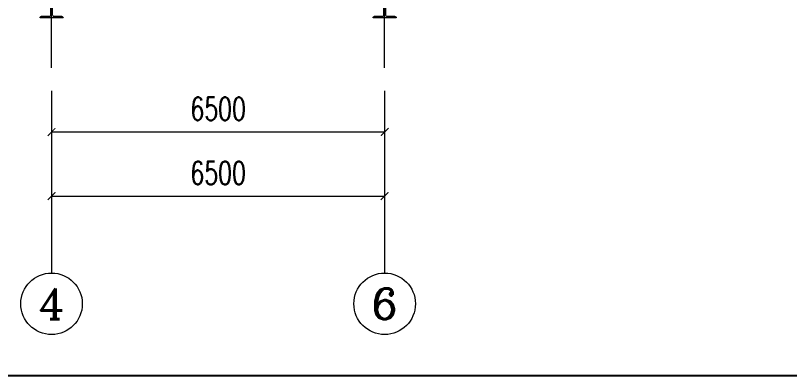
# Model space of a CAD drawing. Extents: x -681219 to -550379, y -242630 to -158199.
# Drawn here: x -608066 to -592961, y -242080 to -235062 of the extents above; entities that cross this region are included whole.
import ezdxf
from ezdxf.enums import TextEntityAlignment as Align
from ezdxf.lldxf.tags import DXFTag

# ---------------------------------------------------------------- set-up
doc = ezdxf.new("R2010")
doc.units = 0
doc.header["$LTSCALE"] = 1000
doc.layers.get('0').update_dxf_attribs({"linetype": 'CONTINUOUS'})
doc.layers.get('Defpoints').update_dxf_attribs({"linetype": 'CONTINUOUS'})
for name, color, linetype, lineweight in [('DIM', 7, 'CONTINUOUS', 18), ('轴网_标注', 7, 'CONTINUOUS', 0), ('轴网_轴线', 1, 'CENTER2', 0), ('默认图层', 70, 'CONTINUOUS', 0)]:
    doc.layers.add(name, color=color, linetype=linetype, lineweight=lineweight)
doc.styles.add('COMPLEX', font='complex.shx')
doc.styles.add('DIM_FONT', font='simplex.shx', dxfattribs={"width": 0.7, "bigfont": 'gbcbig.shx'})
doc.styles.add('ISOCP', font='isocp.shx', dxfattribs={"bigfont": 'gbcbig.shx'})
tags = doc.linetypes.add('CENTER2', pattern=[28.575, 19.05, -3.175, 3.175, -3.175]).pattern_tags.tags
tags[10:11] = [DXFTag(74, 4), DXFTag(75, 0), DXFTag(340, '0'), DXFTag(46, 0.0), DXFTag(50, 0.0), DXFTag(44, 0.0), DXFTag(45, 0.0)]
tags[8:9] = [DXFTag(74, 4), DXFTag(75, 0), DXFTag(340, '0'), DXFTag(46, 0.0), DXFTag(50, 0.0), DXFTag(44, 0.0), DXFTag(45, 0.0)]
tags[6:7] = [DXFTag(74, 4), DXFTag(75, 0), DXFTag(340, '0'), DXFTag(46, 0.0), DXFTag(50, 0.0), DXFTag(44, 0.0), DXFTag(45, 0.0)]
tags[4:5] = [DXFTag(74, 4), DXFTag(75, 0), DXFTag(340, '0'), DXFTag(46, 0.0), DXFTag(50, 0.0), DXFTag(44, 0.0), DXFTag(45, 0.0)]
doc.dimstyles.new('DIMN150', dxfattribs={"dimscale": 1.5, "dimtxt": 300, "dimasz": 100, "dimexe": 250, "dimexo": 300, "dimgap": 150, "dimtad": 1, "dimtoh": 1, "dimdec": 0, "dimzin": 0, "dimdsep": 46, "dimtxsty": 'DIM_FONT', "dimblk": 'ARCHTICK', "dimcen": 0.09, "dimclrt": 256, "dimadec": 0, "dimazin": 0, "dimtfac": 1, "dimtdec": 4, "dimtofl": 0, "dimtmove": 0, "dimatfit": 3, "dimfxl": 0, "dimtolj": 1, "dimtzin": 0, "dimarcsym": 0})

# ---------------------------------------------------------------- blocks, each defined once
blk = doc.blocks.new('宠物食品标准A0')
at = {"color": 0}
blk.add_lwpolyline([(20, 821), (20, 10), (1179, 10), (1179, 821)], close=True, dxfattribs=at)
at = {"style": 'ISOCP', "flags": 8}
for tag, height, p in [('建设单位', 6, (1109, 98)), ('项目名称', 6, (1109, 82)), ('设计', 6, (894, 66)), ('审定', 6, (974, 66)), ('设计阶段', 6, (1164, 66)), ('图纸名称1', 10, (1059, 58)), ('制图', 6, (894, 50)), ('审核', 6, (974, 50)), ('图别', 6, (1164, 50)), ('图纸名称2', 10, (1059, 42)), ('校核', 6, (894, 34)), ('设计号', 6, (974, 34)), ('图号', 4, (1164, 34)), ('图纸名称3', 10, (1059, 26)), ('日期', 6, (894, 18)), ('比例', 6, (974, 18)), ('版本号', 6, (1164, 18))]:
    blk.add_attdef(tag, text='', height=height, dxfattribs=at).set_placement(p, align=Align.MIDDLE_CENTER)
blk = doc.blocks.new('轴网9B921626C1AD4A3C')
at = {"layer": 'DIM', "color": 255}
for points in [[(-225, 7725), (225, 7725, -0.414214), (195, 7695), (45, 7695, 0.414214), (15, 7665), (15, 7335, 0.414214), (45, 7305), (195, 7305, -0.414214), (225, 7275), (-225, 7275, -0.414214), (-195, 7305), (-45, 7305, 0.414214), (-15, 7335), (-15, 7665, 0.414214), (-45, 7695), (-195, 7695, -0.414214)], [(6275, 7725), (6725, 7725, -0.414214), (6695, 7695), (6545, 7695, 0.414214), (6515, 7665), (6515, 7335, 0.414214), (6545, 7305), (6695, 7305, -0.414214), (6725, 7275), (6275, 7275, -0.414214), (6305, 7305), (6455, 7305, 0.414214), (6485, 7335), (6485, 7665, 0.414214), (6455, 7695), (6305, 7695, -0.414214)], [(-225, 225), (225, 225, -0.414214), (195, 195), (45, 195, 0.414214), (15, 165), (15, -165, 0.414214), (45, -195), (195, -195, -0.414214), (225, -225), (-225, -225, -0.414214), (-195, -195), (-45, -195, 0.414214), (-15, -165), (-15, 165, 0.414214), (-45, 195), (-195, 195, -0.414214)], [(6275, 225), (6725, 225, -0.414214), (6695, 195), (6545, 195, 0.414214), (6515, 165), (6515, -165, 0.414214), (6545, -195), (6695, -195, -0.414214), (6725, -225), (6275, -225, -0.414214), (6305, -195), (6455, -195, 0.414214), (6485, -165), (6485, 165, 0.414214), (6455, 195), (6305, 195, -0.414214)]]:
    blk.add_lwpolyline(points, format="xyb", close=True, dxfattribs=at)
at = {"layer": '轴网_轴线'}
for p, q in [((0, -1200), (0, 8700)), ((6500, -1200), (6500, 8700)), ((-1200, 7500), (7700, 7500)), ((-1200, 0), (7700, 0))]:
    blk.add_line(p, q, dxfattribs=at)
blk = doc.blocks.new('_ArchTick')
at = {"const_width": 0.15}
blk.add_lwpolyline([(-0.5, -0.5), (0.5, 0.5)], dxfattribs=at)
blk = doc.blocks.new('*D159')
at = {"layer": 'Defpoints', "color": 0, "transparency": 16777216}
for p in [(0, -1200), (6500, -1200), (6500, -2450)]:
    blk.add_point(p, dxfattribs=at)
at = {"layer": '轴网_标注', "color": 0, "lineweight": -2, "transparency": 16777216}
for p, q in [((0, -1650), (0, -2825)), ((6500, -1650), (6500, -2825)), ((0, -2450), (6500, -2450))]:
    blk.add_line(p, q, dxfattribs=at)
at = {"layer": '轴网_标注', "color": 0, "lineweight": -2, "transparency": 16777216, "xscale": 150, "yscale": 150, "zscale": 150, "rotation": 180}
blk.add_blockref('_ArchTick', (0, -2450), dxfattribs=at)
at = {"layer": '轴网_标注', "color": 0, "lineweight": -2, "transparency": 16777216, "xscale": 150, "yscale": 150, "zscale": 150}
blk.add_blockref('_ArchTick', (6500, -2450), dxfattribs=at)
at = {"layer": '轴网_标注', "transparency": 16777216, "insert": (3250, -2000), "char_height": 450, "attachment_point": 5, "style": 'DIM_FONT'}
blk.add_mtext('\\A1;6500', dxfattribs=at)
blk = doc.blocks.new('*D160')
at = {"layer": 'Defpoints', "color": 0, "transparency": 16777216}
for p in [(0, -1200), (6500, -1200), (6500, -3700)]:
    blk.add_point(p, dxfattribs=at)
at = {"layer": '轴网_标注', "color": 0, "lineweight": -2, "transparency": 16777216}
for p, q in [((0, -1650), (0, -4075)), ((6500, -1650), (6500, -4075)), ((0, -3700), (6500, -3700))]:
    blk.add_line(p, q, dxfattribs=at)
at = {"layer": '轴网_标注', "color": 0, "lineweight": -2, "transparency": 16777216, "xscale": 150, "yscale": 150, "zscale": 150, "rotation": 180}
blk.add_blockref('_ArchTick', (0, -3700), dxfattribs=at)
at = {"layer": '轴网_标注', "color": 0, "lineweight": -2, "transparency": 16777216, "xscale": 150, "yscale": 150, "zscale": 150}
blk.add_blockref('_ArchTick', (6500, -3700), dxfattribs=at)
at = {"layer": '轴网_标注', "transparency": 16777216, "insert": (3250, -3250), "char_height": 450, "attachment_point": 5, "style": 'DIM_FONT'}
blk.add_mtext('\\A1;6500', dxfattribs=at)
blk = doc.blocks.new('轴网9B921626C1AD4A3C_X')
at = {"layer": '轴网_标注'}
for p, q in [((0, -1650), (0, -5200)), ((6500, -1650), (6500, -5200))]:
    blk.add_line(p, q, dxfattribs=at)
for centre in [(0, -5800), (6500, -5800)]:
    blk.add_circle(centre, 600, dxfattribs=at)
at = {"layer": '轴网_标注', "style": 'COMPLEX'}
for s, p in [('4', (0, -5800)), ('6', (6500, -5800))]:
    blk.add_text(s, height=600, dxfattribs=at).set_placement(p, align=Align.MIDDLE_CENTER)
at = {"layer": '轴网_标注'}
for distance, picture, middle in [(-1250, '*D159', (3250, -2000)), (-2500, '*D160', (3250, -3250))]:
    dim = blk.add_aligned_dim(p1=(0, -1200), p2=(6500, -1200), distance=distance, dimstyle='DIMN150', dxfattribs=at)
    dim.commit()
    dim.dimension.update_dxf_attribs({"geometry": picture, "text_midpoint": middle})

msp = doc.modelspace()

# ---------------------------------------------------------------- block references
at = {"xscale": 55, "yscale": 55, "zscale": 55}
msp.add_blockref('宠物食品标准A0', (-615773.7656, -242629.5392), dxfattribs=at)
at = {"layer": 'DIM'}
msp.add_blockref('轴网9B921626C1AD4A3C_X', (-607361.5764, -234881.8799), dxfattribs=at)
at = {"layer": '默认图层'}
msp.add_blockref('轴网9B921626C1AD4A3C', (-607361.5764, -234881.8799), dxfattribs=at)

doc.saveas('drawing.dxf')
